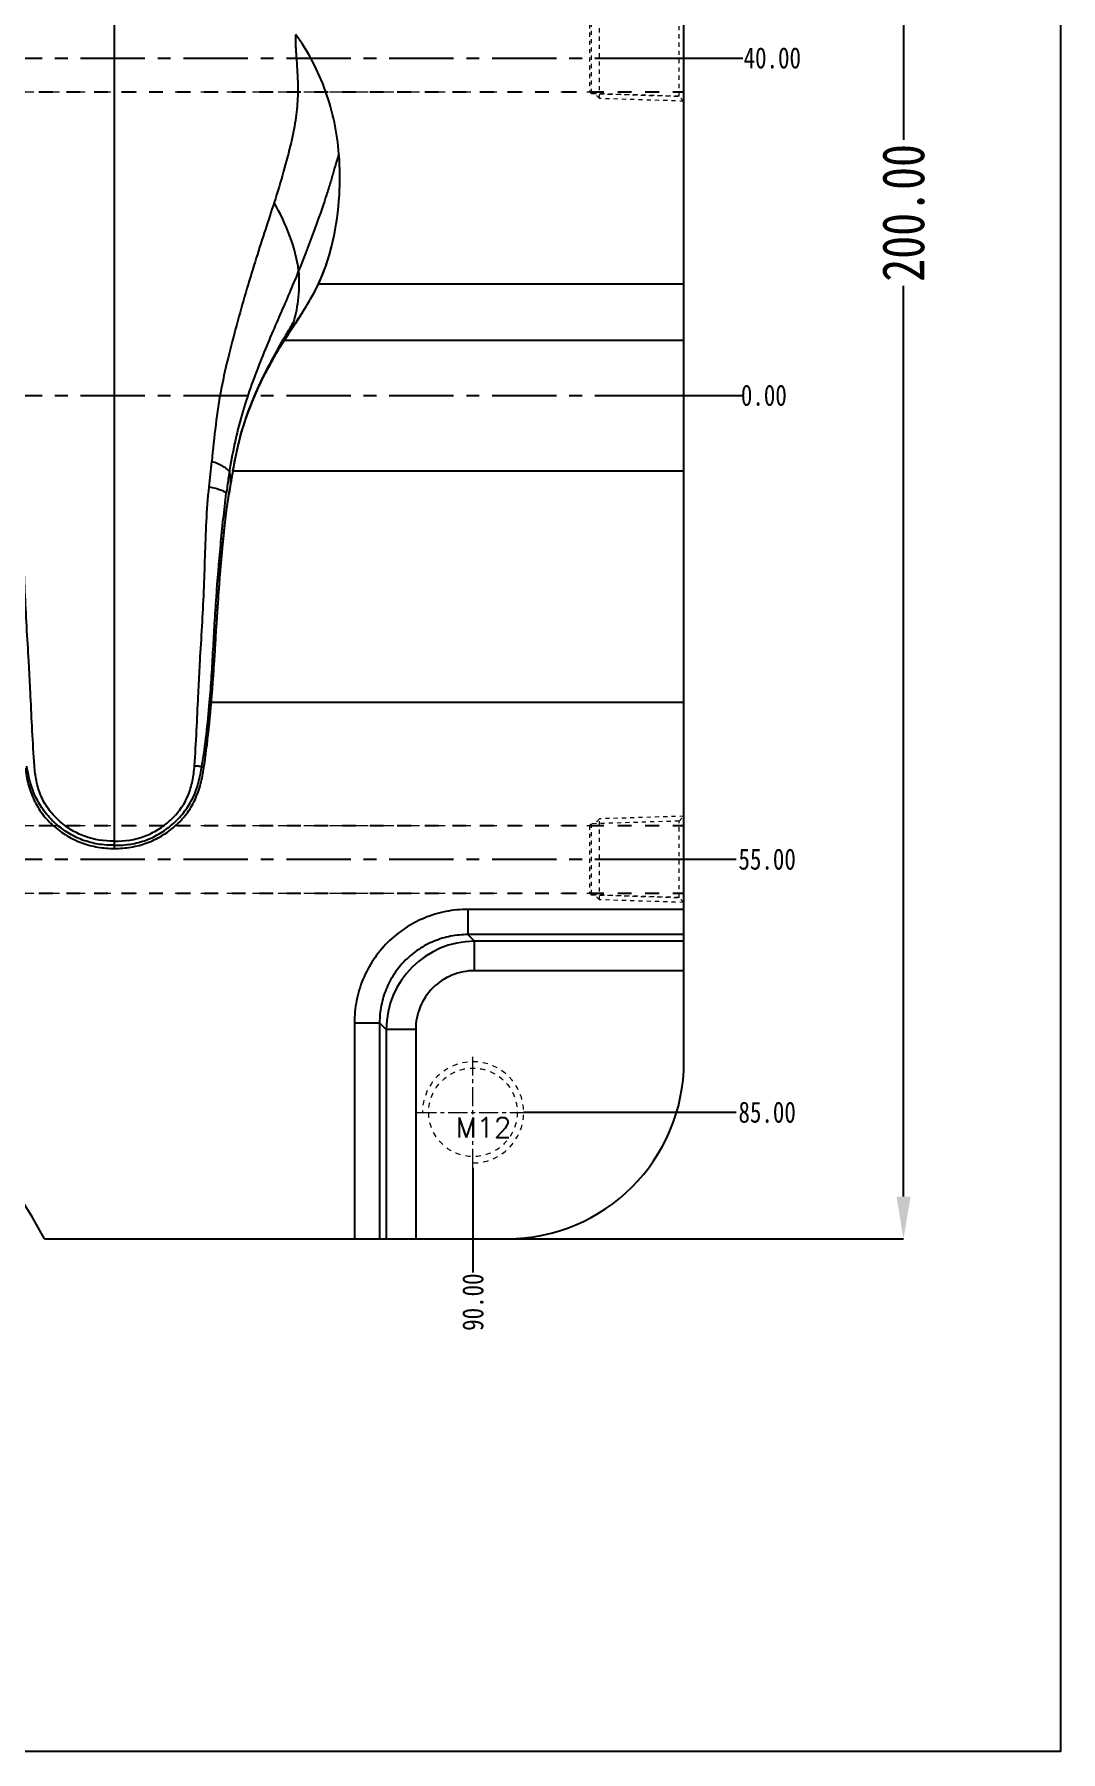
# Model space of a CAD drawing. Header units: millimetres. Extents: x 4 to 4769, y -754 to 1427.
# Drawn here: x 2072.2 to 2193.8, y 71.1 to 274.7 of the extents above; entities that cross this region are included whole.
import ezdxf

# ---------------------------------------------------------------- set-up
doc = ezdxf.new("R2010")
doc.units = ezdxf.units.MM
doc.header["$LTSCALE"] = 16.335
doc.header["$PDMODE"] = 3
doc.header["$PDSIZE"] = 0.3125
doc.linetypes.add('CENTER', pattern=[0.6, 0.375, -0.075, 0.075, -0.075])
doc.linetypes.add('HIDDEN', pattern=[0.2, 0.1, -0.1])
doc.layers.get('0').update_dxf_attribs({"linetype": 'CONTINUOUS'})
doc.layers.get('Defpoints').update_dxf_attribs({"linetype": 'CONTINUOUS'})
for name, color, linetype, lineweight in [('cool', 153, 'HIDDEN', 9), ('dim', 82, 'CONTINUOUS', 9), ('screw', 33, 'CONTINUOUS', 13)]:
    doc.layers.add(name, color=color, linetype=linetype, lineweight=lineweight)
doc.layers.add('DEFAULT_2', color=8, linetype='HIDDEN')
doc.styles.get("Standard").update_dxf_attribs({"font": 'txt', "width": 0.8})
doc.styles.add('TXT', font='txt.shx', dxfattribs={"bigfont": 'gbcbig.shx'})
doc.dimstyles.get("Standard").update_dxf_attribs({"dimtxt": 0.15625, "dimasz": 0.1875, "dimexe": 0.125, "dimexo": 0.0625, "dimtad": 0, "dimtih": 1, "dimtoh": 1, "dimdsep": 46, "dimtxsty": 'Standard', "dimcen": 0.09, "dimadec": 0, "dimazin": 0, "dimtp": 0.01, "dimtm": 0.01, "dimtfac": 1, "dimtofl": 0, "dimtmove": 0, "dimatfit": 3, "dimfxl": 0, "dimtolj": 1, "dimarcsym": 0})

# ---------------------------------------------------------------- blocks, each defined once
blk = doc.blocks.new('screw_m12_g')
at = {"layer": 'screw', "color": 1, "linetype": 'CENTER', "ltscale": 0.373186}
for p, q in [((0, -6.6), (0, 6.6)), ((-6.6, 0), (6.6, 0))]:
    blk.add_line(p, q, dxfattribs=at)
at = {"layer": 'screw', "color": 33, "linetype": 'HIDDEN', "ltscale": 0.373186}
blk.add_circle((0, 0), 5.25, dxfattribs=at)
at = {"layer": 'screw', "color": 92, "linetype": 'HIDDEN', "ltscale": 0.373186}
blk.add_arc((0, 0), 6, 270, 180, dxfattribs=at)
at = {"layer": 'screw', "color": 6, "style": 'TXT'}
blk.add_text('M12', height=2.4, dxfattribs=at).set_placement((-2.04, -3))
blk = doc.blocks.new('cool_jt_f11')
at = {"layer": 'cool', "ltscale": 0.3}
for p, q in [((0, 5.11), (0.58, 4.53)), ((0, 5.11), (10, 4.8)), ((0.58, 4.53), (0.58, -4.53)), ((11, 4.21), (0.58, 4.53)), ((0.58, 4.53), (11, 4.21)), ((10, 4.8), (10.58, 4.22)), ((10, 4.8), (10, -4.8)), ((11.21, 4), (11, 4.21)), ((11, -4.21), (11, 4.21)), ((11.21, -4), (11.21, 4)), ((11, -4.21), (11.21, -4)), ((0.58, -4.53), (0, -5.11)), ((0, -5.11), (10, -4.8)), ((0.58, -4.53), (11, -4.21)), ((10, -4.8), (10.58, -4.22))]:
    blk.add_line(p, q, dxfattribs=at)
blk = doc.blocks.new('*D149')
at = {"layer": 'Defpoints', "color": 0}
for p in [(2034.16, 231.89), (2145.76, 231.89), (2156.14, 231.89)]:
    blk.add_point(p, dxfattribs=at)
at = {"layer": 'dim', "color": 4, "lineweight": -2}
blk.add_line((2145.76, 231.89), (2156.14, 231.89), dxfattribs=at)
at = {"layer": 'dim', "color": 6, "insert": (2158.64, 231.89), "char_height": 2.5, "attachment_point": 5}
blk.add_mtext('\\A1;0.00', dxfattribs=at)
blk = doc.blocks.new('*D150')
at = {"layer": 'Defpoints', "color": 0}
for p in [(2145.76, 271.89), (2156.14, 271.89), (2034.16, 231.89)]:
    blk.add_point(p, dxfattribs=at)
at = {"layer": 'dim', "color": 4, "lineweight": -2}
blk.add_line((2145.76, 271.89), (2156.14, 271.89), dxfattribs=at)
at = {"layer": 'dim', "color": 6, "insert": (2159.64, 271.89), "char_height": 2.5, "attachment_point": 5}
blk.add_mtext('\\A1;40.00', dxfattribs=at)
blk = doc.blocks.new('*D151')
at = {"layer": 'Defpoints', "color": 0}
for p in [(2130.76, 316.89), (2156.14, 316.89), (2034.16, 231.89)]:
    blk.add_point(p, dxfattribs=at)
at = {"layer": 'dim', "color": 4, "lineweight": -2}
blk.add_line((2130.76, 316.89), (2156.14, 316.89), dxfattribs=at)
at = {"layer": 'dim', "color": 6, "insert": (2159.81, 316.89), "char_height": 2.5, "attachment_point": 5}
blk.add_mtext('\\A1;85.00', dxfattribs=at)
blk = doc.blocks.new('*D153')
at = {"layer": 'Defpoints', "color": 0}
for p in [(2124.16, 337.98), (2124.16, 320.15), (2034.16, 231.89)]:
    blk.add_point(p, dxfattribs=at)
at = {"layer": 'dim', "color": 4, "lineweight": -2}
blk.add_line((2124.16, 320.15), (2124.16, 337.98), dxfattribs=at)
at = {"layer": 'dim', "color": 6, "insert": (2124.16, 341.48), "char_height": 2.5, "attachment_point": 5, "rotation": 90}
blk.add_mtext('\\A1;90.00', dxfattribs=at)
blk = doc.blocks.new('*D155')
at = {"layer": 'Defpoints', "color": 0}
for p in [(2034.16, 231.89), (2124.16, 140.29), (2124.16, 127.88)]:
    blk.add_point(p, dxfattribs=at)
at = {"layer": 'dim', "color": 4, "lineweight": -2}
blk.add_line((2124.16, 140.29), (2124.16, 127.88), dxfattribs=at)
at = {"layer": 'dim', "color": 6, "insert": (2124.16, 124.38), "char_height": 2.5, "attachment_point": 5, "rotation": 90}
blk.add_mtext('\\A1;90.00', dxfattribs=at)
blk = doc.blocks.new('*D156')
at = {"layer": 'Defpoints', "color": 0}
for p in [(2034.16, 231.89), (2130.16, 146.89), (2155.36, 146.89)]:
    blk.add_point(p, dxfattribs=at)
at = {"layer": 'dim', "color": 4, "lineweight": -2}
blk.add_line((2130.16, 146.89), (2155.36, 146.89), dxfattribs=at)
at = {"layer": 'dim', "color": 6, "insert": (2159.03, 146.89), "char_height": 2.5, "attachment_point": 5}
blk.add_mtext('\\A1;85.00', dxfattribs=at)
blk = doc.blocks.new('*D157')
at = {"layer": 'Defpoints', "color": 0}
for p in [(2034.16, 231.89), (2144.4, 176.89), (2155.36, 176.89)]:
    blk.add_point(p, dxfattribs=at)
at = {"layer": 'dim', "color": 4, "lineweight": -2}
blk.add_line((2144.4, 176.89), (2155.36, 176.89), dxfattribs=at)
at = {"layer": 'dim', "color": 6, "insert": (2159.03, 176.89), "char_height": 2.5, "attachment_point": 5}
blk.add_mtext('\\A1;55.00', dxfattribs=at)
blk = doc.blocks.new('*D166')
at = {"color": 4, "lineweight": -2}
for p, q in [((2095, 331.89), (2175.19, 331.89)), ((2175.19, 326.89), (2175.19, 262.2)), ((2175.19, 136.89), (2175.19, 244.87)), ((2100.76, 131.89), (2175.19, 131.89))]:
    blk.add_line(p, q, dxfattribs=at)
at = {"color": 4}
for points in [[(2174.36, 326.89), (2176.03, 326.89), (2175.19, 331.89)], [(2174.36, 136.89), (2176.03, 136.89), (2175.19, 131.89)]]:
    blk.add_solid(points, dxfattribs=at)
at = {"layer": 'Defpoints', "color": 0}
for p in [(2095, 331.89), (2100.76, 131.89), (2175.19, 131.89)]:
    blk.add_point(p, dxfattribs=at)
at = {"color": 6, "insert": (2175.19, 253.53), "char_height": 5, "attachment_point": 5, "rotation": 90}
blk.add_mtext('\\A1;200.00', dxfattribs=at)

msp = doc.modelspace()

# ---------------------------------------------------------------- linework, layer by layer
at = {"color": 7, "linetype": 'Continuous'}
for p, q in [((2149.164, 152.885), (2149.164, 310.885)), ((2081.664, 179.024), (2081.664, 285.752)), ((2105.852, 245.127), (2149.164, 245.127)), ((2103.038, 240.34), (2103.054, 240.364)), ((2101.808, 238.437), (2101.803, 238.43)), ((2101.803, 238.43), (2149.164, 238.43)), ((2095.706, 222.964), (2149.164, 222.964)), ((2095.438, 221.458), (2095.452, 221.54)), ((2094.456, 213.722), (2094.46, 213.773)), ((2093.133, 195.357), (2093.146, 195.506)), ((2093.146, 195.506), (2093.163, 195.712)), ((2093.147, 195.506), (2149.164, 195.506)), ((2081.664, 178.544), (2081.664, 179.024)), ((2081.664, 178.175), (2081.664, 178.544)), ((2149.164, 170.947), (2123.552, 170.947)), ((2123.552, 170.947), (2123.552, 167.958)), ((2149.164, 167.958), (2123.552, 167.958)), ((2124.345, 167.165), (2123.552, 167.958)), ((2149.164, 167.165), (2124.345, 167.165)), ((2124.345, 163.678), (2124.345, 167.165)), ((2149.164, 163.678), (2124.345, 163.678)), ((2110.103, 157.498), (2113.092, 157.498)), ((2110.103, 157.498), (2110.103, 131.885)), ((2113.885, 156.705), (2113.092, 157.498)), ((2113.092, 157.498), (2113.092, 131.885)), ((2117.371, 156.705), (2113.885, 156.705)), ((2113.885, 156.705), (2113.885, 131.885)), ((2117.371, 156.705), (2117.371, 131.885)), ((2073.356, 131.885), (2128.164, 131.885))]:
    msp.add_line(p, q, dxfattribs=at)
at = {"color": 1, "linetype": 'CENTER', "ltscale": 1.243955}
for p, q in [((1919.164, 271.885), (2149.164, 271.885)), ((1919.164, 231.885), (2149.164, 231.885)), ((1919.164, 176.885), (2149.164, 176.885))]:
    msp.add_line(p, q, dxfattribs=at)
msp.add_lwpolyline([(1757.559, 381.837), (2193.818, 381.837), (2193.818, 71.086), (1757.559, 71.086)], close=True)
at = {"color": 7, "linetype": 'Continuous'}
for centre, radius, start, end in [((2078.01, 258.8), 31.038, 329.18333, 330.99607), ((2248.174, 154.746), 168.762, 149.45643, 150.14234), ((2215.62, 173.481), 131.202, 150.16037, 150.28043), ((1764.528, 255.534), 330.171, 354.00166, 354.52775), ((2300.69, 192.668), 207.609, 171.8798, 172.11832), ((2306.478, 191.842), 213.456, 171.64675, 171.8798), ((2162.156, 212.21), 67.711, 170.80053, 170.95792), ((2091.311, 221.688), 4.143, 10.28092, 16.31459), ((2091.465, 221.717), 3.986, 4.02716, 10.25873), ((2091.476, 221.719), 3.975, 1.82869, 4.01468), ((2188.561, 205.701), 94.447, 169.93302, 170.34613), ((2181.296, 206.989), 87.069, 169.54968, 169.93178), ((2177.681, 207.653), 83.393, 169.42048, 169.54778), ((2295.225, 193.424), 202.092, 172.11833, 172.36234), ((2173.902, 208.184), 79.578, 170.39816, 171.27345), ((2094.85, 221.567), 0.598, 349.53076, 357.45823), ((2091.443, 221.718), 4.009, 359.64962, 1.82742), ((1955.159, 206.89), 138.455, 353.18224, 355.22195), ((1996.6, 202.099), 96.739, 351.45494, 353.0856), ((2124.366, 156.683), 10.481, 90.1162, 179.8838), ((2034.164, 111.885), 44, 27.03569, 152.96431), ((2128.164, 152.885), 21, 270, 0)]:
    msp.add_arc(centre, radius, start, end, dxfattribs=at)
for points, knots in [([(2103.132, 274.695), (2103.093, 274.215), (2103.131, 273.172), (2103.261, 271.497), (2103.383, 269.555), (2103.423, 267.3), (2103.245, 265.205), (2102.925, 263.355), (2102.466, 261.234), (2101.705, 258.344), (2100.985, 255.988), (2100.591, 254.745)], [0, 0, 0, 0, 0.0712541, 0.1535268, 0.2485801, 0.3586605, 0.4866612, 0.5585363, 0.6359663, 0.8073395, 1, 1, 1, 1]), ([(2108.277, 260.5), (2108.181, 261.77), (2107.813, 264.3), (2106.424, 269.202), (2104.64, 272.653), (2103.131, 274.697)], [0, 0, 0, 0, 0.2503442, 0.5006924, 1, 1, 1, 1]), ([(2108.277, 260.499), (2108.156, 260.166), (2107.921, 259.417), (2107.574, 258.201), (2107.169, 256.821), (2106.467, 254.615), (2105.272, 251.203), (2104.159, 248.324), (2103.497, 246.671)], [0, 0, 0, 0, 0.07275, 0.1606719, 0.2592437, 0.3675341, 0.6350748, 1, 1, 1, 1]), ([(2107.403, 249.509), (2107.854, 251.296), (2108.282, 254.047), (2108.413, 257.734), (2108.347, 259.58), (2108.277, 260.5)], [0, 0, 0, 0, 0.4997421, 0.7498659, 1, 1, 1, 1]), ([(2100.591, 254.745), (2100.255, 253.687), (2099.539, 251.505), (2098.439, 248.126), (2097.343, 244.527), (2096.265, 240.733), (2095.221, 236.771), (2094.267, 232.657), (2093.625, 228.389), (2093.334, 225.502), (2093.195, 224.047)], [0, 0, 0, 0, 0.105186, 0.2176295, 0.3367166, 0.4616105, 0.591363, 0.7250203, 0.8615637, 1, 1, 1, 1]), ([(2103.497, 246.671), (2103.323, 248.067), (2102.57, 250.872), (2101.315, 253.469), (2100.591, 254.745)], [0, 0, 0, 0, 0.4896246, 1, 1, 1, 1]), ([(2105.852, 245.127), (2106.02, 245.477), (2106.415, 246.364), (2106.94, 247.825), (2107.26, 248.945), (2107.403, 249.509)], [0, 0, 0, 0, 0.2500232, 0.6250052, 1, 1, 1, 1]), ([(2103.497, 246.671), (2103.188, 245.899), (2102.516, 244.292), (2101.432, 241.793), (2100.262, 239.098), (2099.067, 236.214), (2097.893, 233.164), (2096.824, 229.951), (2095.951, 226.559), (2095.51, 224.228), (2095.317, 223.035)], [0, 0, 0, 0, 0.0994542, 0.2082468, 0.3257726, 0.4507921, 0.5815349, 0.7165274, 0.855496, 1, 1, 1, 1]), ([(2103.497, 246.671), (2103.548, 245.626), (2103.538, 243.548), (2103.165, 241.482), (2102.829, 240.51)], [0, 0, 0, 0, 0.5040842, 1, 1, 1, 1]), ([(2105.156, 243.751), (2105.221, 243.869), (2105.466, 244.321), (2105.696, 244.782), (2105.852, 245.127)], [0, 0, 0, 0, 0.263408, 1, 1, 1, 1]), ([(2103.054, 240.364), (2103.198, 240.586), (2103.747, 241.423), (2104.289, 242.267), (2104.666, 242.9)], [0, 0, 0, 0, 0.2643712, 1, 1, 1, 1]), ([(2101.803, 238.43), (2102.016, 238.753), (2102.423, 239.392), (2102.835, 240.029), (2103.038, 240.34)], [0, 0, 0, 0, 0.5097805, 1, 1, 1, 1]), ([(2102.829, 240.51), (2102.703, 240.145), (2102.407, 239.43), (2102.019, 238.76), (2101.808, 238.437)], [0, 0, 0, 0, 0.4996956, 1, 1, 1, 1]), ([(2095.706, 222.964), (2095.879, 223.893), (2096.245, 225.691), (2097.133, 228.992), (2098.299, 231.94), (2099.563, 234.527), (2100.417, 236.117), (2101.152, 237.395), (2101.606, 238.13), (2101.803, 238.43)], [0, 0, 0, 0, 0.1694, 0.3287994, 0.6123554, 0.7357599, 0.8450683, 0.9357951, 1, 1, 1, 1]), ([(2095.84, 223.706), (2096.14, 225.234), (2096.808, 228.131), (2098.31, 232.091), (2099.973, 235.487), (2101.125, 237.56), (2101.676, 238.525)], [0, 0, 0, 0, 0.2917993, 0.555694, 0.7917296, 1, 1, 1, 1]), ([(2095.287, 222.852), (2095.261, 222.906), (2095.181, 223.016), (2094.942, 223.235), (2094.518, 223.498), (2093.902, 223.79), (2093.441, 223.964), (2093.195, 224.047)], [0, 0, 0, 0, 0.0736353, 0.1645261, 0.3959981, 0.68118, 1, 1, 1, 1]), ([(2072.171, 187.977), (2072.078, 189.352), (2071.918, 192.105), (2071.762, 195.548), (2071.631, 198.305), (2071.48, 201.064), (2071.261, 204.511), (2071.041, 208.651), (2070.92, 212.791), (2070.79, 216.922), (2070.587, 219.667), (2070.437, 221.031)], [0, 0, 0, 0, 0.1248666, 0.249879, 0.3124334, 0.3750163, 0.5002477, 0.6254982, 0.7506858, 0.8756462, 1, 1, 1, 1]), ([(2091.157, 187.977), (2091.25, 189.352), (2091.41, 192.105), (2091.567, 195.548), (2091.697, 198.305), (2091.849, 201.064), (2092.067, 204.511), (2092.287, 208.651), (2092.408, 212.791), (2092.538, 216.922), (2092.742, 219.667), (2092.892, 221.031)], [0, 0, 0, 0, 0.1248666, 0.249879, 0.3124334, 0.3750163, 0.5002477, 0.6254982, 0.7506858, 0.8756462, 1, 1, 1, 1]), ([(2092.892, 221.031), (2093.138, 220.989), (2093.593, 220.897), (2094.195, 220.724), (2094.601, 220.554), (2094.825, 220.402), (2094.901, 220.323), (2094.926, 220.284)], [0, 0, 0, 0, 0.340906, 0.6318564, 0.8535209, 0.9359307, 1, 1, 1, 1]), ([(2092.95, 195.524), (2093.038, 196.559), (2093.19, 198.632), (2093.364, 201.745), (2093.538, 204.858), (2093.802, 208.998), (2094.146, 213.122), (2094.562, 217.225), (2094.797, 219.267), (2094.926, 220.284)], [0, 0, 0, 0, 0.1255005, 0.2509792, 0.3765032, 0.5019926, 0.7518798, 0.8761858, 1, 1, 1, 1]), ([(2093.147, 195.506), (2093.322, 197.582), (2093.601, 201.736), (2093.976, 207.96), (2094.457, 214.141), (2094.934, 218.234), (2095.244, 220.258)], [0, 0, 0, 0, 0.2514843, 0.5027221, 0.7528132, 1, 1, 1, 1]), ([(2094.46, 213.773), (2094.516, 214.365), (2094.751, 216.722), (2095.051, 219.073), (2095.33, 220.825)], [0, 0, 0, 0, 0.2510836, 1, 1, 1, 1]), ([(2093.772, 204.616), (2093.821, 205.377), (2094.019, 208.415), (2094.243, 211.451), (2094.456, 213.722)], [0, 0, 0, 0, 0.2506541, 1, 1, 1, 1]), ([(2071.064, 187.725), (2071.161, 187.079), (2071.412, 185.793), (2072.052, 183.929), (2073.065, 182.231), (2074.418, 180.793), (2076.012, 179.633), (2077.79, 178.776), (2079.699, 178.278), (2081.01, 178.175), (2081.664, 178.175)], [0, 0, 0, 0, 0.1250324, 0.2500008, 0.3749116, 0.4998606, 0.6248624, 0.7498945, 0.8749343, 1, 1, 1, 1]), ([(2081.664, 178.544), (2081.024, 178.544), (2079.742, 178.635), (2077.871, 179.111), (2076.139, 179.967), (2074.598, 181.128), (2073.294, 182.55), (2071.953, 184.749), (2071.501, 186.652), (2071.295, 187.912)], [0, 0, 0, 0, 0.1251071, 0.2501319, 0.3751697, 0.5002457, 0.6253162, 0.7503572, 1, 1, 1, 1]), ([(2081.664, 179.024), (2080.46, 179.021), (2078.621, 179.3), (2076.444, 180.373), (2074.992, 181.476), (2073.777, 182.836), (2072.87, 184.424), (2072.365, 186.176), (2072.216, 187.376), (2072.171, 187.977)], [0, 0, 0, 0, 0.2494247, 0.3745878, 0.4997783, 0.6249528, 0.7500511, 0.875057, 1, 1, 1, 1]), ([(2081.664, 179.024), (2082.868, 179.021), (2084.708, 179.3), (2086.884, 180.373), (2088.337, 181.476), (2089.552, 182.836), (2090.458, 184.424), (2090.963, 186.176), (2091.113, 187.376), (2091.157, 187.977)], [0, 0, 0, 0, 0.2494247, 0.3745878, 0.4997783, 0.6249528, 0.7500511, 0.875057, 1, 1, 1, 1]), ([(2081.664, 178.544), (2082.304, 178.544), (2083.586, 178.635), (2085.458, 179.111), (2087.19, 179.967), (2088.73, 181.128), (2090.035, 182.55), (2091.375, 184.749), (2091.828, 186.652), (2092.034, 187.912)], [0, 0, 0, 0, 0.1251071, 0.2501319, 0.3751697, 0.5002457, 0.6253162, 0.7503572, 1, 1, 1, 1]), ([(2081.664, 178.175), (2082.318, 178.175), (2083.63, 178.278), (2085.539, 178.776), (2087.317, 179.633), (2088.911, 180.793), (2090.263, 182.231), (2091.276, 183.929), (2091.917, 185.793), (2092.167, 187.079), (2092.265, 187.725)], [0, 0, 0, 0, 0.1250658, 0.250106, 0.3751383, 0.5001401, 0.625089, 0.7499996, 0.8749677, 1, 1, 1, 1]), ([(2091.157, 187.977), (2091.346, 187.966), (2091.6, 187.949), (2091.892, 187.926), (2091.996, 187.917), (2092.034, 187.912)], [0, 0, 0, 0, 0.6446724, 0.868606, 1, 1, 1, 1]), ([(2092.034, 187.911), (2092.085, 187.869), (2092.162, 187.807), (2092.239, 187.744), (2092.265, 187.725)], [0, 0, 0, 0, 0.6759062, 1, 1, 1, 1]), ([(2123.552, 170.947), (2122.672, 170.946), (2120.91, 170.774), (2118.37, 170.007), (2116.027, 168.759), (2113.975, 167.076), (2112.292, 165.024), (2111.043, 162.681), (2110.275, 160.141), (2110.103, 158.377), (2110.103, 157.498)], [0, 0, 0, 0, 0.1250012, 0.2499863, 0.3749729, 0.4999577, 0.624944, 0.7499478, 0.8749773, 1, 1, 1, 1]), ([(2123.552, 167.958), (2122.867, 167.959), (2121.495, 167.829), (2119.517, 167.236), (2117.692, 166.266), (2116.093, 164.957), (2114.784, 163.359), (2113.814, 161.534), (2113.221, 159.555), (2113.09, 158.182), (2113.092, 157.498)], [0, 0, 0, 0, 0.1249848, 0.2499667, 0.3749602, 0.4999575, 0.6249562, 0.7499671, 0.8749937, 1, 1, 1, 1]), ([(2124.345, 163.678), (2123.437, 163.678), (2121.603, 163.318), (2119.282, 161.767), (2117.732, 159.447), (2117.372, 157.612), (2117.371, 156.705)], [0, 0, 0, 0, 0.2500319, 0.5000241, 0.7499744, 1, 1, 1, 1])]:
    msp.add_open_spline(points, degree=3, knots=knots, dxfattribs=at)
for points in [[(2092.034, 187.912), (2092.447, 190.434), (2092.733, 192.977), (2092.95, 195.524)], [(2092.635, 190.453), (2092.84, 192.134), (2093.005, 193.819), (2093.147, 195.506)]]:
    msp.add_open_spline(points, degree=3, dxfattribs=at)
at = {"layer": 'cool', "ltscale": 0.932966}
for p, q in [((1930.374, 267.885), (2137.954, 267.885)), ((1930.374, 180.885), (2137.954, 180.885)), ((1930.374, 172.885), (2137.954, 172.885))]:
    msp.add_line(p, q, dxfattribs=at)
at = {"layer": 'DEFAULT_2', "color": 8, "linetype": 'HIDDEN'}
for p, q in [((1919.164, 267.885), (2149.164, 267.885)), ((2101.808, 238.437), (2103.106, 240.412)), ((2095.434, 221.459), (2095.447, 221.54)), ((1919.164, 180.885), (2149.164, 180.885)), ((1919.164, 172.885), (2149.164, 172.885))]:
    msp.add_line(p, q, dxfattribs=at)
for points in [[(2105.156, 243.751), (2105.409, 244.22), (2106.004, 245.433), (2106.679, 247.099), (2107.162, 248.612), (2107.403, 249.509)], [(2103.106, 240.412), (2103.678, 241.301), (2104.103, 241.977), (2104.372, 242.412), (2104.545, 242.698), (2104.666, 242.9)]]:
    msp.add_lwpolyline(points, dxfattribs=at)
for centre, radius, start, end in [((2188.165, 205.929), 94.022, 170.06707, 170.44226), ((2177.029, 207.884), 82.716, 169.49031, 170.0705), ((2166.957, 209.751), 72.473, 168.89798, 169.48939), ((2178.307, 207.593), 84.026, 170.50178, 170.93963), ((2091.385, 221.719), 4.067, 357.4877, 359.64839)]:
    msp.add_arc(centre, radius, start, end, dxfattribs=at)
msp.add_open_spline([(2093.163, 195.712), (2093.224, 196.454), (2093.452, 199.42), (2093.63, 202.39), (2093.772, 204.616)], degree=3, knots=[0, 0, 0, 0, 0.2501099, 1, 1, 1, 1], dxfattribs=at)

# ---------------------------------------------------------------- block references
at = {"layer": 'cool', "ltscale": 0.932966, "rotation": 180}
for p in [(2149.164, 271.885), (2149.164, 176.885)]:
    msp.add_blockref('cool_jt_f11', p, dxfattribs=at)
at = {"layer": 'screw'}
msp.add_blockref('screw_m12_g', (2124.164, 146.885), dxfattribs=at)

# ---------------------------------------------------------------- dimensions: what is measured, and where the dimension line sits
dim = msp.add_linear_dim(base=(2175.193, 131.885), p1=(2095.004, 331.885), p2=(2100.76, 131.885), angle=90, dimstyle='Standard', override={"dimtxt": 5, "dimasz": 5, "dimexe": 0, "dimexo": 0, "dimgap": 0, "dimtih": 0, "dimtoh": 0, "dimzin": 0, "dimcen": 0, "dimclrd": 4, "dimclre": 4, "dimclrt": 6, "dimtp": 0, "dimtm": 0, "dimtzin": 0})
dim.commit()
dim.dimension.update_dxf_attribs({"geometry": '*D166', "text_midpoint": (2175.193, 253.534), "dimtype": 160})
at = {"layer": 'dim'}
for feature_location, offset, dtype, origin, picture, middle in [((2124.164, 320.145), (0, 17.837), 1, (2034.164, 231.885), '*D153', (2124.164, 341.483)), ((2130.764, 316.885), (25.379, 0), 0, (2034.164, 231.885), '*D151', (2159.81, 316.885)), ((2145.756, 271.885), (10.387, 0), 0, (2034.164, 231.885), '*D150', (2159.643, 271.885)), ((2145.756323577, 231.885205182), (10.386886019, 0), 0, (2034.164281638, 231.885205182), '*D149', (2158.643209596, 231.885205182)), ((2124.164, 140.285), (0, -12.401), 1, (2034.164, 231.885), '*D155', (2124.164, 124.384)), ((2130.164, 146.885), (25.194, 0), 0, (2034.164, 231.885), '*D156', (2159.025, 146.885)), ((2144.396, 176.885), (10.962, 0), 0, (2034.164, 231.885), '*D157', (2159.025, 176.885))]:
    dim = msp.add_ordinate_dim(feature_location=feature_location, offset=offset, dtype=dtype, origin=origin, dimstyle='Standard', override={"dimtxt": 2.5, "dimasz": 2, "dimexe": 0, "dimexo": 0, "dimgap": 0, "dimtih": 0, "dimtoh": 0, "dimzin": 0, "dimcen": 0, "dimclrd": 4, "dimclre": 4, "dimclrt": 6, "dimtp": 0, "dimtm": 0, "dimtzin": 0}, dxfattribs=at)
    dim.commit()
    dim.dimension.update_dxf_attribs({"geometry": picture, "text_midpoint": middle})

doc.saveas('drawing.dxf')
